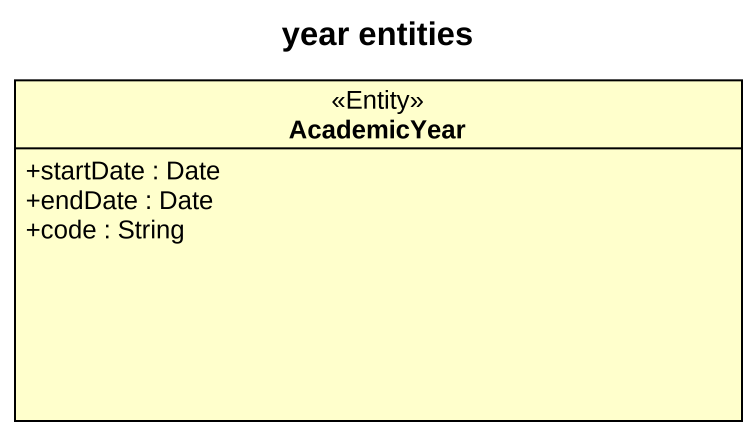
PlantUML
@startuml
title year entities
hide circle
hide empty members
skinparam classAttributeIconSize 0
class AcademicYear <<Entity>> {
  +startDate : Date
  +endDate : Date
  +code : String
}
@enduml
